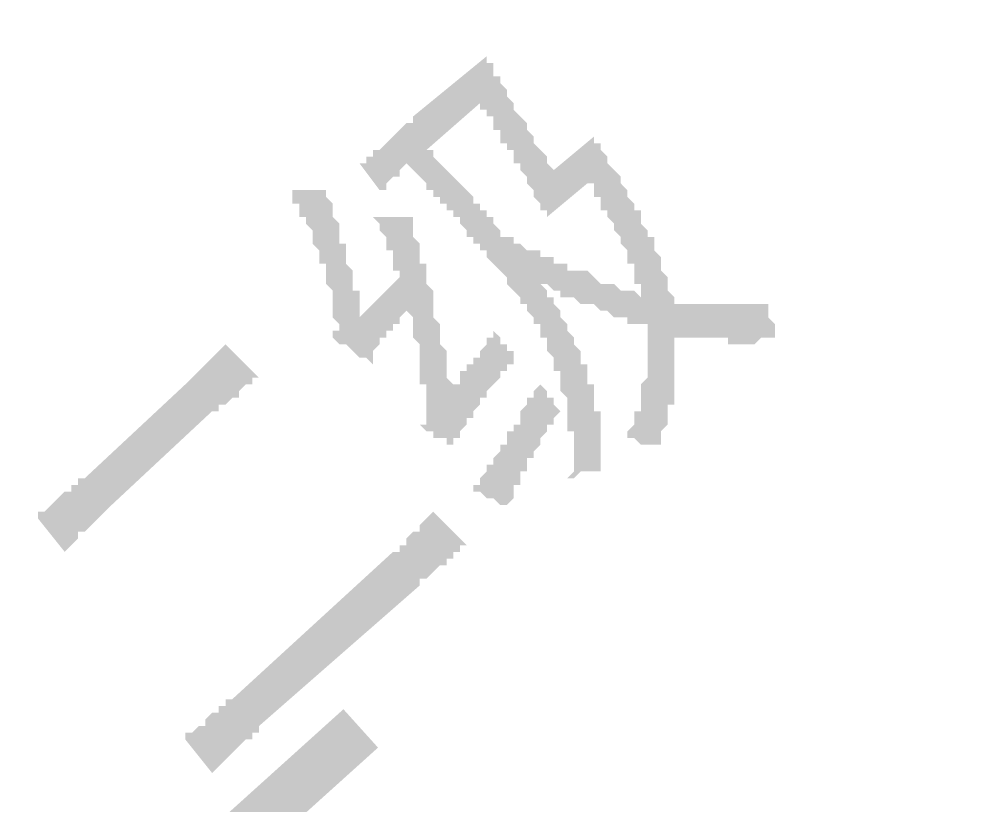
# Model space of a CAD drawing. Header units: millimetres. Extents: x 827 to 546581, y 88 to 2717140.
# Drawn here: x 545073.09 to 545079.2, y 2716789.66 to 2716794.62 of the extents above; entities that cross this region are included whole.
import ezdxf

# ---------------------------------------------------------------- set-up
doc = ezdxf.new("R2010")
doc.units = ezdxf.units.MM
doc.header["$MEASUREMENT"] = 0
doc.header["$PDMODE"] = 35
doc.header["$PDSIZE"] = 0.4
doc.layers.get('0').update_dxf_attribs({"linetype": 'CONTINUOUS'})
doc.layers.get('Defpoints').update_dxf_attribs({"linetype": 'CONTINUOUS'})
for name, color, linetype in [('A-Anno-Dims', 3, 'CONTINUOUS'), ('PDF_PUB_TEXT', 7, 'CONTINUOUS'), ('绿化', 74, 'CONTINUOUS')]:
    doc.layers.add(name, color=color, linetype=linetype)
doc.styles.add('-宋体_T3_T3', font='', dxfattribs={"width": 0.8})
doc.styles.get('-宋体_T3_T3').set_extended_font_data('SimSun')
doc.dimstyles.new('_TCH_ARCH&&1', dxfattribs={"dimtxt": 3.037975, "dimasz": 1, "dimexe": 2.5, "dimexo": 3, "dimgap": 1, "dimtad": 1, "dimzin": 0, "dimdsep": 46, "dimtxsty": '-宋体_T3_T3', "dimblk": 'ARCHTICK', "dimcen": 0.09, "dimclrt": 7, "dimazin": 2, "dimtfac": 1, "dimtix": 1, "dimtmove": 2, "dimatfit": 3, "dimfxl": 1, "dimtolj": 1, "dimtzin": 0, "dimarcsym": 0})

# ---------------------------------------------------------------- blocks, each defined once
blk = doc.blocks.new('_ArchTick')
at = {"color": 0, "linetype": 'ByBlock', "const_width": 0.15}
blk.add_lwpolyline([(-0.5, -0.5), (0.5, 0.5)], dxfattribs=at)
blk = doc.blocks.new('*D367')
at = {"layer": 'A-Anno-Dims', "color": 0, "linetype": 'Continuous', "lineweight": -2, "transparency": 16777216}
for p, q in [((545167.2666, 2716843.2686), (545158.5945, 2716852.8891)), ((545054.4979, 2716755.6887), (545160.2684, 2716851.0321)), ((545061.4961, 2716747.9252), (545052.824, 2716757.5456))]:
    blk.add_line(p, q, dxfattribs=at)
at = {"layer": 'Defpoints', "color": 0, "linetype": 'Continuous', "transparency": 16777216}
for p in [(545160.2684, 2716851.0321), (545169.2752, 2716841.0403), (545063.5047, 2716745.6969)]:
    blk.add_point(p, dxfattribs=at)
at = {"layer": 'A-Anno-Dims', "color": 0, "linetype": 'Continuous', "lineweight": -2, "transparency": 16777216}
for p, rotation in [((545160.2684, 2716851.0321), 42.0320789545176), ((545054.4979, 2716755.6887), 222.0320789545176)]:
    blk.add_blockref('_ArchTick', p, dxfattribs=dict(at, rotation=rotation))
at = {"layer": 'A-Anno-Dims', "color": 7, "linetype": 'Continuous', "transparency": 16777216, "insert": (545105.7762, 2716805.1431), "char_height": 3.03797, "attachment_point": 5, "rotation": 42.03208, "style": '-宋体_T3_T3'}
blk.add_mtext('\\A1;142.40', dxfattribs=at)
blk = doc.blocks.new('*D371')
at = {"layer": 'A-Anno-Dims', "color": 0, "linetype": 'Continuous', "lineweight": -2, "transparency": 16777216}
for p, q in [((545239.6939, 2716908.5559), (545225.6654, 2716924.1185)), ((544921.1346, 2716646.2431), (545227.3393, 2716922.2616)), ((544933.4891, 2716632.5374), (544919.4607, 2716648.1))]:
    blk.add_line(p, q, dxfattribs=at)
at = {"layer": 'Defpoints', "color": 0, "linetype": 'Continuous', "transparency": 16777216}
for p in [(545227.3393, 2716922.2616), (545241.7025, 2716906.3276), (544935.4978, 2716630.3091)]:
    blk.add_point(p, dxfattribs=at)
at = {"layer": 'A-Anno-Dims', "color": 0, "linetype": 'Continuous', "lineweight": -2, "transparency": 16777216}
for p, rotation in [((545227.3393, 2716922.2616), 42.03207895449024), ((544921.1346, 2716646.2431), 222.0320789544903)]:
    blk.add_blockref('_ArchTick', p, dxfattribs=dict(at, rotation=rotation))
at = {"layer": 'A-Anno-Dims', "color": 7, "linetype": 'Continuous', "transparency": 16777216, "insert": (545072.63, 2716786.035), "char_height": 3.03797, "attachment_point": 5, "rotation": 42.03208, "style": '-宋体_T3_T3'}
blk.add_mtext('\\A1;412.25', dxfattribs=at)

msp = doc.modelspace()

# ---------------------------------------------------------------- hatches: boundary and pattern name
at = {"linetype": 'Continuous'}
h = msp.add_hatch(dxfattribs=at)
h.set_pattern_fill('ANSI31', color=252, scale=2, angle=50, style=0)
h.set_pattern_definition([(95, (0, 0), (-3.1629181664, -0.2767194832), [])])
edge = h.paths.add_edge_path()
edge.add_arc((545178.3541, 2716562.7003), 8.9962, 42.37443, 75.24003)
edge.add_line((545180.6461, 2716571.3996), (545252.4973, 2716636.5568))
edge.add_line((545252.4973, 2716636.5568), (545073.7779, 2716474.5465))
edge.add_line((545073.7779, 2716474.5465), (545084.5749, 2716462.3289))
edge.add_line((545084.5749, 2716462.3289), (545091.0904, 2716455.4576))
edge.add_line((545091.0904, 2716455.4576), (545200.7699, 2716553.5441))
edge.add_line((545200.7699, 2716553.5441), (545198.5652, 2716555.6765))
edge.add_line((545198.5652, 2716555.6765), (545185.0001, 2716568.7635))
edge = h.paths.add_edge_path()
edge.add_line((545313.878, 2716819.145), (545306.4131, 2716812.416))
edge.add_line((545306.4131, 2716812.416), (545306.7197, 2716811.9986))
edge.add_arc((545340.5652, 2716836.868), 42, 216.30806, 223.22335)
edge.add_line((545309.9603, 2716808.1045), (545366.1463, 2716748.3213))
edge.add_line((545366.1463, 2716748.3213), (545358.755, 2716740.5942))
edge.add_line((545358.755, 2716740.5942), (545197.8618, 2716587.0342))
edge.add_arc((545206.4329, 2716589.3244), 8.8717, 194.95945, 222.80283)
edge.add_line((545199.9237, 2716583.2962), (545215.9443, 2716567.8014))
edge.add_line((545215.9443, 2716567.8014), (545376.0819, 2716720.455))
edge.add_arc((545360.9021, 2716736.379), 22, 313.62938, 403.22335)
edge.add_line((545376.9333, 2716751.4456), (545317.2471, 2716814.953))
edge.add_arc((545340.5652, 2716836.868), 32, 216.30806, 223.22335, ccw=False)
edge.add_line((545314.7782, 2716817.9199), (545313.878, 2716819.145))
edge = h.paths.add_edge_path()
edge.add_line((545303.7996, 2716831.6068), (545304.354, 2716832.1066))
edge.add_line((545304.354, 2716832.1066), (545291.7626, 2716849.2426))
edge.add_arc((545282.0925, 2716842.1371), 12, 36.30806, 43.22335)
edge.add_line((545290.8367, 2716850.3552), (545278.6514, 2716863.3206))
edge.add_arc((545003.5986, 2716604.8179), 377.4622, 43.223351, 43.538303)
edge.add_arc((545291.7246, 2716878.6055), 20, 187.04944, 223.5383, ccw=False)
edge.add_line((545271.8758, 2716876.151), (545267.7928, 2716892.2886))
edge.add_line((545267.7928, 2716892.2886), (545261.2274, 2716898.2257))
edge.add_arc((545003.5986, 2716604.8179), 390.4622, 48.715025, 55.359742)
edge.add_line((545225.5459, 2716926.0656), (545219.121, 2716930.0533))
edge.add_line((545219.121, 2716930.0533), (545216.2643, 2716931.6899))
edge.add_line((545216.2643, 2716931.6899), (545213.5071, 2716933.8064))
edge.add_line((545213.5071, 2716933.8064), (545211.4497, 2716935.3609))
edge.add_arc((545003.5986, 2716604.8179), 390.4622, 57.837629, 61.120027)
edge.add_line((545192.1827, 2716946.7196), (545182.3092, 2716950.352))
edge.add_line((545182.3092, 2716950.352), (545165.2811, 2716959.467))
edge.add_line((545165.2811, 2716959.467), (545164.2972, 2716960.0249))
edge.add_line((545164.2972, 2716960.0249), (545155.514, 2716953.6299))
edge.add_arc((545003.5964, 2716604.816), 380.4604, 47.492182, 66.465613, ccw=False)
edge.add_line((545260.67, 2716885.2858), (545261.9514, 2716874.9237))
edge.add_arc((545291.7246, 2716878.6054), 30, 187.04944, 223.5383)
edge.add_arc((545003.5987, 2716604.8178), 367.4622, 43.223351, 43.538303, ccw=False)
edge.add_line((545271.3645, 2716856.4722), (545283.5499, 2716843.5067))
edge.add_arc((545282.0925, 2716842.137), 2, 36.30806, 43.22335, ccw=False)
edge.add_line((545283.7042, 2716843.3213), (545294.5334, 2716828.5834))
edge.add_arc((545295.765, 2716840.5201), 12, 264.10899, 312.03208)
at = {"layer": 'PDF_PUB_TEXT', "transparency": 33554559}
h = msp.add_hatch(color=256, dxfattribs=at)
h.paths.add_polyline_path([(545076.048, 2716794.3882), (545076.048, 2716794.3882), (545076.048, 2716794.3459), (545076.0903, 2716794.3459), (545076.0903, 2716794.3036), (545076.0903, 2716794.2612), (545076.1327, 2716794.2612), (545076.1327, 2716794.2189), (545076.1327, 2716794.2189), (545076.175, 2716794.1766), (545076.175, 2716794.1342), (545076.175, 2716794.1342), (545076.2174, 2716794.0919), (545076.2174, 2716794.0919), (545076.2174, 2716794.0496), (545076.2597, 2716794.0072), (545076.2597, 2716794.0072), (545076.302, 2716793.9649), (545076.302, 2716793.9649), (545076.302, 2716793.9226), (545076.3444, 2716793.8802), (545076.3444, 2716793.8802), (545076.3444, 2716793.8379), (545076.3867, 2716793.7955), (545076.3867, 2716793.7955), (545076.429, 2716793.7532), (545076.429, 2716793.7109), (545076.429, 2716793.7109), (545076.4714, 2716793.6685), (545076.4714, 2716793.6685), (545076.7254, 2716793.8802), (545076.7254, 2716793.8379), (545076.7677, 2716793.8379), (545076.7677, 2716793.7955), (545076.7677, 2716793.7955), (545076.81, 2716793.7532), (545076.81, 2716793.7109), (545076.81, 2716793.7109), (545076.8524, 2716793.6685), (545076.8524, 2716793.6685), (545076.8947, 2716793.6262), (545076.8947, 2716793.5839), (545076.8947, 2716793.5839), (545076.937, 2716793.5415), (545076.937, 2716793.4992), (545076.937, 2716793.4992), (545076.9794, 2716793.4569), (545076.9794, 2716793.4569), (545076.9794, 2716793.4145), (545077.0217, 2716793.4145), (545077.0217, 2716793.3722), (545077.0217, 2716793.3722), (545077.0217, 2716793.3299), (545077.064, 2716793.2875), (545077.064, 2716793.2875), (545077.064, 2716793.2452), (545077.1064, 2716793.2452), (545077.1064, 2716793.2029), (545077.1064, 2716793.1605), (545077.1064, 2716793.1605), (545077.1487, 2716793.1182), (545077.1487, 2716793.0759), (545077.1487, 2716793.0759), (545077.1487, 2716793.0335), (545077.1911, 2716792.9912), (545077.1911, 2716792.9912), (545077.1911, 2716792.9489), (545077.1911, 2716792.9065), (545077.1911, 2716792.9065), (545077.2334, 2716792.8642), (545077.2334, 2716792.8218), (545077.2334, 2716792.8218), (545077.2334, 2716792.8218), (545077.2757, 2716792.8218), (545077.3181, 2716792.8218), (545077.3181, 2716792.8218), (545077.3604, 2716792.8218), (545077.4027, 2716792.8218), (545077.4027, 2716792.8218), (545077.4451, 2716792.8218), (545077.4874, 2716792.8218), (545077.4874, 2716792.8218), (545077.5297, 2716792.8218), (545077.5297, 2716792.8218), (545077.5721, 2716792.8218), (545077.5721, 2716792.8218), (545077.6144, 2716792.8218), (545077.6144, 2716792.8218), (545077.6567, 2716792.8218), (545077.6991, 2716792.8218), (545077.6991, 2716792.8218), (545077.7414, 2716792.8218), (545077.7414, 2716792.8218), (545077.7837, 2716792.8218), (545077.8261, 2716792.8218), (545077.8261, 2716792.8642), (545077.8261, 2716792.8642), (545077.8261, 2716792.8218), (545077.8261, 2716792.7795), (545077.8261, 2716792.7372), (545077.8261, 2716792.7372), (545077.8684, 2716792.6948), (545077.8684, 2716792.6525), (545077.8684, 2716792.6525), (545077.8684, 2716792.6102), (545077.8684, 2716792.6102), (545077.8684, 2716792.6102), (545077.8684, 2716792.6102), (545077.8261, 2716792.6102), (545077.8261, 2716792.6102), (545077.7837, 2716792.6102), (545077.7414, 2716792.5678), (545077.7414, 2716792.5678), (545077.6991, 2716792.5678), (545077.6991, 2716792.5678), (545077.6567, 2716792.5678), (545077.6144, 2716792.5678), (545077.6144, 2716792.5678), (545077.5721, 2716792.5678), (545077.5721, 2716792.6102), (545077.5297, 2716792.6102), (545077.4874, 2716792.6102), (545077.4874, 2716792.6102), (545077.4451, 2716792.6102), (545077.4027, 2716792.6102), (545077.4027, 2716792.6102), (545077.3604, 2716792.6102), (545077.3181, 2716792.6102), (545077.3181, 2716792.6102), (545077.2757, 2716792.6102), (545077.2334, 2716792.6102), (545077.2334, 2716792.6102), (545077.2334, 2716792.6102), (545077.2334, 2716792.5678), (545077.2334, 2716792.5678), (545077.2334, 2716792.5255), (545077.2334, 2716792.5255), (545077.2334, 2716792.4832), (545077.2334, 2716792.4408), (545077.2334, 2716792.4408), (545077.2334, 2716792.3985), (545077.2334, 2716792.3562), (545077.2334, 2716792.3562), (545077.2334, 2716792.3138), (545077.2334, 2716792.3138), (545077.2334, 2716792.2715), (545077.2334, 2716792.2715), (545077.2334, 2716792.2292), (545077.2334, 2716792.1868), (545077.1911, 2716792.1868), (545077.1911, 2716792.1445), (545077.1911, 2716792.1445), (545077.1911, 2716792.1022), (545077.1911, 2716792.1022), (545077.1911, 2716792.0598), (545077.1487, 2716792.0175), (545077.1487, 2716792.0175), (545077.1487, 2716791.9752), (545077.1487, 2716791.9328), (545077.1487, 2716791.9328), (545077.1064, 2716791.9328), (545077.064, 2716791.9328), (545077.064, 2716791.9328), (545077.0217, 2716791.9328), (545077.0217, 2716791.9328), (545076.9794, 2716791.9752), (545076.937, 2716791.9752), (545076.937, 2716791.9752), (545076.937, 2716791.9752), (545076.937, 2716792.0175), (545076.937, 2716792.0175), (545076.9794, 2716792.0598), (545076.9794, 2716792.0598), (545076.9794, 2716792.1022), (545076.9794, 2716792.1445), (545077.0217, 2716792.1445), (545077.0217, 2716792.1868), (545077.0217, 2716792.1868), (545077.0217, 2716792.2292), (545077.0217, 2716792.2292), (545077.0217, 2716792.2715), (545077.0217, 2716792.3138), (545077.0217, 2716792.3138), (545077.0217, 2716792.3138), (545077.064, 2716792.3562), (545077.064, 2716792.3985), (545077.064, 2716792.3985), (545077.064, 2716792.4408), (545077.064, 2716792.4832), (545077.064, 2716792.4832), (545077.064, 2716792.5255), (545077.064, 2716792.5678), (545077.064, 2716792.5678), (545077.064, 2716792.6102), (545077.064, 2716792.6102), (545077.064, 2716792.6525), (545077.064, 2716792.6948), (545077.064, 2716792.6948), (545077.0217, 2716792.6948), (545077.0217, 2716792.6948), (545077.0217, 2716792.6948), (545076.9794, 2716792.6948), (545076.9794, 2716792.6948), (545076.937, 2716792.6948), (545076.937, 2716792.7372), (545076.8947, 2716792.7372), (545076.8947, 2716792.7372), (545076.8524, 2716792.7372), (545076.8524, 2716792.7372), (545076.81, 2716792.7795), (545076.7677, 2716792.7795), (545076.7677, 2716792.7795), (545076.7254, 2716792.8218), (545076.683, 2716792.8218), (545076.683, 2716792.8218), (545076.6407, 2716792.8218), (545076.5984, 2716792.8642), (545076.556, 2716792.8642), (545076.5137, 2716792.8642), (545076.5137, 2716792.9065), (545076.4714, 2716792.9065), (545076.429, 2716792.9489), (545076.3867, 2716792.9489), (545076.429, 2716792.9065), (545076.429, 2716792.9065), (545076.429, 2716792.8642), (545076.4714, 2716792.8642), (545076.4714, 2716792.8218), (545076.4714, 2716792.8218), (545076.5137, 2716792.7795), (545076.5137, 2716792.7372), (545076.5137, 2716792.7372), (545076.556, 2716792.6948), (545076.556, 2716792.6948), (545076.556, 2716792.6525), (545076.5984, 2716792.6102), (545076.5984, 2716792.6102), (545076.5984, 2716792.5678), (545076.6407, 2716792.5255), (545076.6407, 2716792.5255), (545076.6407, 2716792.4832), (545076.6407, 2716792.4408), (545076.6407, 2716792.4408), (545076.683, 2716792.4408), (545076.683, 2716792.3985), (545076.683, 2716792.3985), (545076.683, 2716792.3562), (545076.683, 2716792.3138), (545076.7254, 2716792.3138), (545076.7254, 2716792.2715), (545076.7254, 2716792.2715), (545076.7254, 2716792.2292), (545076.7254, 2716792.1868), (545076.7254, 2716792.1868), (545076.7254, 2716792.1445), (545076.7677, 2716792.1445), (545076.7677, 2716792.1022), (545076.7677, 2716792.0598), (545076.7677, 2716792.0598), (545076.7677, 2716792.0175), (545076.7677, 2716791.9752), (545076.7677, 2716791.9328), (545076.7677, 2716791.9328), (545076.7677, 2716791.8905), (545076.7677, 2716791.8481), (545076.7677, 2716791.8481), (545076.7677, 2716791.8058), (545076.7677, 2716791.7635), (545076.7677, 2716791.7635), (545076.7677, 2716791.7635), (545076.7254, 2716791.7635), (545076.7254, 2716791.7635), (545076.683, 2716791.7635), (545076.6407, 2716791.7635), (545076.6407, 2716791.7635), (545076.5984, 2716791.7211), (545076.556, 2716791.7211), (545076.5984, 2716791.7635), (545076.5984, 2716791.8058), (545076.5984, 2716791.8058), (545076.5984, 2716791.8481), (545076.5984, 2716791.8905), (545076.5984, 2716791.8905), (545076.5984, 2716791.9328), (545076.5984, 2716791.9328), (545076.5984, 2716791.9752), (545076.5984, 2716792.0175), (545076.556, 2716792.0175), (545076.556, 2716792.0598), (545076.556, 2716792.1022), (545076.556, 2716792.1022), (545076.556, 2716792.1445), (545076.556, 2716792.1868), (545076.556, 2716792.1868), (545076.556, 2716792.2292), (545076.556, 2716792.2292), (545076.5137, 2716792.2715), (545076.5137, 2716792.3138), (545076.5137, 2716792.3138), (545076.5137, 2716792.3562), (545076.5137, 2716792.3985), (545076.4714, 2716792.3985), (545076.4714, 2716792.4408), (545076.4714, 2716792.4408), (545076.4714, 2716792.4832), (545076.429, 2716792.5255), (545076.429, 2716792.5255), (545076.429, 2716792.5678), (545076.429, 2716792.6102), (545076.3867, 2716792.6102), (545076.3867, 2716792.6525), (545076.3867, 2716792.6948), (545076.3444, 2716792.6948), (545076.3444, 2716792.7372), (545076.3444, 2716792.7372), (545076.3444, 2716792.7372), (545076.302, 2716792.7795), (545076.302, 2716792.8218), (545076.2597, 2716792.8218), (545076.2597, 2716792.8642), (545076.2597, 2716792.8642), (545076.2174, 2716792.9065), (545076.2174, 2716792.9065), (545076.175, 2716792.9489), (545076.175, 2716792.9912), (545076.175, 2716792.9912), (545076.1327, 2716793.0335), (545076.1327, 2716793.0335), (545076.0903, 2716793.0759), (545076.0903, 2716793.0759), (545076.048, 2716793.1182), (545076.048, 2716793.1605), (545076.0057, 2716793.1605), (545076.0057, 2716793.2029), (545076.0057, 2716793.2029), (545075.9633, 2716793.2029), (545075.9633, 2716793.2452), (545075.921, 2716793.2452), (545075.921, 2716793.2875), (545075.921, 2716793.2875), (545075.8787, 2716793.3299), (545075.8787, 2716793.3722), (545075.8363, 2716793.3722), (545075.8363, 2716793.4145), (545075.794, 2716793.4145), (545075.794, 2716793.4569), (545075.7517, 2716793.4569), (545075.7517, 2716793.4992), (545075.7093, 2716793.4992), (545075.7093, 2716793.5415), (545075.667, 2716793.5415), (545075.667, 2716793.5839), (545075.6247, 2716793.6262), (545075.6247, 2716793.6262), (545075.5823, 2716793.6685), (545075.5823, 2716793.6685), (545075.54, 2716793.7109), (545075.54, 2716793.7109), (545075.54, 2716793.7109), (545075.4977, 2716793.6685), (545075.4977, 2716793.6685), (545075.4977, 2716793.6262), (545075.4553, 2716793.6262), (545075.4553, 2716793.6262), (545075.413, 2716793.5839), (545075.413, 2716793.5839), (545075.413, 2716793.5415), (545075.3707, 2716793.5415), (545075.3707, 2716793.5415), (545075.2437, 2716793.7109), (545075.2437, 2716793.7109), (545075.2437, 2716793.7109), (545075.286, 2716793.7109), (545075.286, 2716793.7532), (545075.3283, 2716793.7532), (545075.3283, 2716793.7532), (545075.3283, 2716793.7955), (545075.3707, 2716793.7955), (545075.3707, 2716793.7955), (545075.413, 2716793.8379), (545075.413, 2716793.8379), (545075.4553, 2716793.8802), (545075.4553, 2716793.8802), (545075.4553, 2716793.8802), (545075.4977, 2716793.9226), (545075.4977, 2716793.9226), (545075.54, 2716793.9649), (545075.5823, 2716793.9649), (545075.5823, 2716794.0072)], flags=0)
h.paths.add_polyline_path([(545075.032, 2716793.5415), (545075.032, 2716793.5415), (545075.032, 2716793.4992), (545075.032, 2716793.4992), (545075.0743, 2716793.4569), (545075.0743, 2716793.4569), (545075.0743, 2716793.4145), (545075.0743, 2716793.3722), (545075.0743, 2716793.3722), (545075.1166, 2716793.3299), (545075.1166, 2716793.2875), (545075.1166, 2716793.2452), (545075.1166, 2716793.2452), (545075.1166, 2716793.2029), (545075.159, 2716793.2029), (545075.159, 2716793.1605), (545075.159, 2716793.1605), (545075.159, 2716793.1182), (545075.159, 2716793.0759), (545075.159, 2716793.0759), (545075.2013, 2716793.0335), (545075.2013, 2716792.9912), (545075.2013, 2716792.9912), (545075.2013, 2716792.9489), (545075.2013, 2716792.9065), (545075.2437, 2716792.9065), (545075.2437, 2716792.8642), (545075.2437, 2716792.8218), (545075.2437, 2716792.8218), (545075.2437, 2716792.7795), (545075.2437, 2716792.7372), (545075.2437, 2716792.7372), (545075.4977, 2716792.9912), (545075.4977, 2716793.0335), (545075.4553, 2716793.0335), (545075.4553, 2716793.0759), (545075.4553, 2716793.0759), (545075.4553, 2716793.1182), (545075.4553, 2716793.1605), (545075.413, 2716793.1605), (545075.413, 2716793.2029), (545075.413, 2716793.2452), (545075.413, 2716793.2452), (545075.3707, 2716793.2875), (545075.3707, 2716793.3299), (545075.3707, 2716793.3299), (545075.3283, 2716793.3722), (545075.3283, 2716793.3722), (545075.3707, 2716793.3722), (545075.3707, 2716793.3722), (545075.413, 2716793.3722), (545075.413, 2716793.3722), (545075.4553, 2716793.3722), (545075.4977, 2716793.3722), (545075.4977, 2716793.3722), (545075.54, 2716793.3722), (545075.54, 2716793.3722), (545075.5823, 2716793.3722), (545075.5823, 2716793.3299), (545075.5823, 2716793.3299), (545075.5823, 2716793.2875), (545075.5823, 2716793.2875), (545075.5823, 2716793.2452), (545075.6247, 2716793.2029), (545075.6247, 2716793.2029), (545075.6247, 2716793.1605), (545075.6247, 2716793.1182), (545075.6247, 2716793.0759), (545075.667, 2716793.0759), (545075.667, 2716793.0335), (545075.667, 2716793.0335), (545075.667, 2716792.9912), (545075.667, 2716792.9912), (545075.667, 2716792.9489), (545075.667, 2716792.9489), (545075.7093, 2716792.9065), (545075.7093, 2716792.9065), (545075.7093, 2716792.8642), (545075.7093, 2716792.8642), (545075.7093, 2716792.8218), (545075.7093, 2716792.7795), (545075.7093, 2716792.7795), (545075.7093, 2716792.7372), (545075.7517, 2716792.6948), (545075.7517, 2716792.6948), (545075.7517, 2716792.6525), (545075.7517, 2716792.6102), (545075.7517, 2716792.6102), (545075.7517, 2716792.5678), (545075.794, 2716792.5255), (545075.794, 2716792.5255), (545075.794, 2716792.4832), (545075.794, 2716792.4408), (545075.794, 2716792.3985), (545075.794, 2716792.3562), (545075.8363, 2716792.3138), (545075.8363, 2716792.3138), (545075.8363, 2716792.2715), (545075.8363, 2716792.3138), (545075.8787, 2716792.3138), (545075.8787, 2716792.3562), (545075.8787, 2716792.3985), (545075.921, 2716792.3985), (545075.921, 2716792.4408), (545075.9633, 2716792.4408), (545075.9633, 2716792.4408), (545075.9633, 2716792.4832), (545076.0057, 2716792.4832), (545076.0057, 2716792.5255), (545076.0057, 2716792.5255), (545076.048, 2716792.5678), (545076.048, 2716792.5678), (545076.048, 2716792.6102), (545076.0903, 2716792.6102), (545076.0903, 2716792.6102), (545076.0903, 2716792.6525), (545076.0903, 2716792.6525), (545076.1327, 2716792.6102), (545076.1327, 2716792.5678), (545076.175, 2716792.5678), (545076.175, 2716792.5255), (545076.2174, 2716792.5255), (545076.2174, 2716792.4832), (545076.2174, 2716792.4832), (545076.2174, 2716792.4832), (545076.2174, 2716792.4408), (545076.2174, 2716792.4408), (545076.175, 2716792.4408), (545076.175, 2716792.3985), (545076.175, 2716792.3985), (545076.1327, 2716792.3985), (545076.1327, 2716792.3562), (545076.1327, 2716792.3562), (545076.0903, 2716792.3138), (545076.0903, 2716792.3138), (545076.048, 2716792.2715), (545076.048, 2716792.2292), (545076.048, 2716792.2292), (545076.0057, 2716792.2292), (545076.0057, 2716792.1868), (545076.0057, 2716792.1868), (545075.9633, 2716792.1445), (545075.9633, 2716792.1445), (545075.9633, 2716792.1022), (545075.921, 2716792.1022), (545075.921, 2716792.0598), (545075.921, 2716792.0598), (545075.8787, 2716792.0175), (545075.8787, 2716792.0175), (545075.8787, 2716791.9752), (545075.8363, 2716791.9752), (545075.8363, 2716791.9328), (545075.8363, 2716791.9328), (545075.794, 2716791.9328), (545075.794, 2716791.9752), (545075.7517, 2716791.9752), (545075.7093, 2716791.9752), (545075.7093, 2716792.0175), (545075.667, 2716792.0175), (545075.667, 2716792.0175), (545075.6247, 2716792.0598), (545075.6247, 2716792.0598), (545075.667, 2716792.0598), (545075.667, 2716792.1022), (545075.667, 2716792.1445), (545075.667, 2716792.1445), (545075.667, 2716792.1868), (545075.667, 2716792.1868), (545075.667, 2716792.2292), (545075.667, 2716792.2715), (545075.667, 2716792.3138), (545075.6247, 2716792.3138), (545075.6247, 2716792.3562), (545075.6247, 2716792.3562), (545075.6247, 2716792.3985), (545075.6247, 2716792.4408), (545075.6247, 2716792.4408), (545075.6247, 2716792.4832), (545075.6247, 2716792.4832), (545075.6247, 2716792.5255), (545075.6247, 2716792.5678), (545075.6247, 2716792.5678), (545075.5823, 2716792.6102), (545075.5823, 2716792.6525), (545075.5823, 2716792.6948), (545075.5823, 2716792.6948), (545075.5823, 2716792.7372), (545075.54, 2716792.7795), (545075.54, 2716792.7795), (545075.54, 2716792.7795), (545075.4977, 2716792.7372), (545075.4977, 2716792.7372), (545075.4977, 2716792.6948), (545075.4553, 2716792.6948), (545075.4553, 2716792.6948), (545075.4553, 2716792.6525), (545075.413, 2716792.6525), (545075.413, 2716792.6525), (545075.413, 2716792.6102), (545075.3707, 2716792.6102), (545075.3707, 2716792.5678), (545075.3707, 2716792.5678), (545075.3283, 2716792.5255), (545075.3283, 2716792.5255), (545075.3283, 2716792.4832), (545075.3283, 2716792.4832), (545075.3283, 2716792.4408), (545075.286, 2716792.4832), (545075.286, 2716792.4832), (545075.2437, 2716792.4832), (545075.2013, 2716792.5255), (545075.2013, 2716792.5255), (545075.159, 2716792.5678), (545075.159, 2716792.5678), (545075.1166, 2716792.5678), (545075.0743, 2716792.6102), (545075.0743, 2716792.6102), (545075.0743, 2716792.6525), (545075.1166, 2716792.6525), (545075.1166, 2716792.6948), (545075.1166, 2716792.6948), (545075.0743, 2716792.7372), (545075.0743, 2716792.7372), (545075.0743, 2716792.7795), (545075.0743, 2716792.8218), (545075.0743, 2716792.8218), (545075.0743, 2716792.8642), (545075.0743, 2716792.9065), (545075.0743, 2716792.9065), (545075.032, 2716792.9489), (545075.032, 2716792.9912), (545075.032, 2716793.0335), (545075.032, 2716793.0335), (545075.032, 2716793.0759), (545074.9896, 2716793.0759), (545074.9896, 2716793.1182), (545074.9896, 2716793.1605), (545074.9896, 2716793.1605), (545074.9473, 2716793.2029), (545074.9473, 2716793.2452), (545074.9473, 2716793.2452), (545074.9473, 2716793.2875), (545074.905, 2716793.3299), (545074.905, 2716793.3299), (545074.905, 2716793.3722), (545074.8626, 2716793.3722), (545074.8626, 2716793.4145), (545074.8626, 2716793.4569), (545074.8203, 2716793.4569), (545074.8203, 2716793.4992), (545074.8203, 2716793.4992), (545074.8203, 2716793.5415), (545074.8203, 2716793.5415), (545074.8626, 2716793.5415), (545074.8626, 2716793.5415), (545074.905, 2716793.5415), (545074.905, 2716793.5415), (545074.9473, 2716793.5415), (545074.9896, 2716793.5415), (545074.9896, 2716793.5415)], flags=0)
h.paths.add_polyline_path([(545076.048, 2716793.3722), (545076.0903, 2716793.3722), (545076.0903, 2716793.3299), (545076.0903, 2716793.3299), (545076.1327, 2716793.2875), (545076.1327, 2716793.2452), (545076.175, 2716793.2452), (545076.175, 2716793.2452), (545076.2174, 2716793.2452), (545076.2174, 2716793.2029), (545076.2597, 2716793.2029), (545076.2597, 2716793.2029), (545076.302, 2716793.1605), (545076.302, 2716793.1605), (545076.3444, 2716793.1605), (545076.3867, 2716793.1605), (545076.3867, 2716793.1182), (545076.429, 2716793.1182), (545076.4714, 2716793.1182), (545076.4714, 2716793.0759), (545076.5137, 2716793.0759), (545076.556, 2716793.0759), (545076.556, 2716793.0335), (545076.5984, 2716793.0335), (545076.6407, 2716793.0335), (545076.683, 2716793.0335), (545076.7254, 2716792.9912), (545076.7254, 2716792.9912), (545076.7677, 2716792.9489), (545076.81, 2716792.9489), (545076.8524, 2716792.9489), (545076.8524, 2716792.9489), (545076.8947, 2716792.9065), (545076.937, 2716792.9065), (545076.937, 2716792.9065), (545076.9794, 2716792.9065), (545076.9794, 2716792.9065), (545076.9794, 2716792.9065), (545077.0217, 2716792.8642), (545077.0217, 2716792.8642), (545077.0217, 2716792.9065), (545077.0217, 2716792.9489), (545076.9794, 2716792.9489), (545076.9794, 2716792.9912), (545076.9794, 2716792.9912), (545076.9794, 2716793.0335), (545076.9794, 2716793.0759), (545076.937, 2716793.0759), (545076.937, 2716793.1182), (545076.937, 2716793.1182), (545076.937, 2716793.1605), (545076.8947, 2716793.2029), (545076.8947, 2716793.2029), (545076.8947, 2716793.2452), (545076.8524, 2716793.2875), (545076.8524, 2716793.2875), (545076.8524, 2716793.3299), (545076.8524, 2716793.3299), (545076.81, 2716793.3722), (545076.81, 2716793.4145), (545076.7677, 2716793.4145), (545076.7677, 2716793.4569), (545076.7677, 2716793.4992), (545076.7254, 2716793.4992), (545076.7254, 2716793.5415), (545076.7254, 2716793.5839), (545076.683, 2716793.5839), (545076.683, 2716793.5839), (545076.429, 2716793.3722), (545076.429, 2716793.4145), (545076.3867, 2716793.4145), (545076.3867, 2716793.4569), (545076.3867, 2716793.4569), (545076.3444, 2716793.4992), (545076.3444, 2716793.5415), (545076.3444, 2716793.5415), (545076.302, 2716793.5839), (545076.302, 2716793.5839), (545076.302, 2716793.6262), (545076.2597, 2716793.6685), (545076.2597, 2716793.6685), (545076.2597, 2716793.7109), (545076.2174, 2716793.7109), (545076.2174, 2716793.7532), (545076.2174, 2716793.7955), (545076.175, 2716793.7955), (545076.175, 2716793.8379), (545076.1327, 2716793.8379), (545076.1327, 2716793.8802), (545076.1327, 2716793.9226), (545076.0903, 2716793.9226), (545076.0903, 2716793.9649), (545076.0903, 2716794.0072), (545076.048, 2716794.0072), (545076.048, 2716794.0496), (545076.0057, 2716794.0496), (545076.0057, 2716794.0919), (545076.0057, 2716794.0919), (545075.667, 2716793.7955), (545075.7093, 2716793.7955), (545075.7093, 2716793.7532), (545075.7093, 2716793.7532), (545075.7517, 2716793.7109), (545075.7517, 2716793.7109), (545075.794, 2716793.6685), (545075.794, 2716793.6685), (545075.8363, 2716793.6262), (545075.8363, 2716793.6262), (545075.8787, 2716793.5839), (545075.8787, 2716793.5839), (545075.921, 2716793.5415), (545075.921, 2716793.5415), (545075.9633, 2716793.4992), (545075.9633, 2716793.4569), (545076.0057, 2716793.4569), (545076.0057, 2716793.4145), (545076.048, 2716793.4145)], flags=0)
h.paths.add_polyline_path([(545076.3867, 2716792.3138), (545076.3867, 2716792.3138), (545076.429, 2716792.2715), (545076.429, 2716792.2292), (545076.4714, 2716792.2292), (545076.4714, 2716792.1868), (545076.4714, 2716792.1868), (545076.5137, 2716792.1445), (545076.5137, 2716792.1445), (545076.5137, 2716792.1445), (545076.4714, 2716792.1022), (545076.4714, 2716792.1022), (545076.4714, 2716792.0598), (545076.429, 2716792.0598), (545076.429, 2716792.0175), (545076.429, 2716792.0175), (545076.3867, 2716791.9752), (545076.3867, 2716791.9752), (545076.3867, 2716791.9328), (545076.3867, 2716791.9328), (545076.3444, 2716791.8905), (545076.3444, 2716791.8905), (545076.3444, 2716791.8481), (545076.3444, 2716791.8481), (545076.302, 2716791.8481), (545076.302, 2716791.8058), (545076.302, 2716791.8058), (545076.302, 2716791.7635), (545076.2597, 2716791.7635), (545076.2597, 2716791.7211), (545076.2597, 2716791.7211), (545076.2597, 2716791.6788), (545076.2174, 2716791.6788), (545076.2174, 2716791.6365), (545076.2174, 2716791.5941), (545076.2174, 2716791.5941), (545076.175, 2716791.5518), (545076.175, 2716791.5518), (545076.175, 2716791.5518), (545076.1327, 2716791.5518), (545076.1327, 2716791.5518), (545076.0903, 2716791.5941), (545076.0903, 2716791.5941), (545076.048, 2716791.5941), (545076.0057, 2716791.6365), (545076.0057, 2716791.6365), (545075.9633, 2716791.6365), (545075.9633, 2716791.6365), (545075.9633, 2716791.6788), (545075.9633, 2716791.6788), (545076.0057, 2716791.6788), (545076.0057, 2716791.7211), (545076.0057, 2716791.7211), (545076.048, 2716791.7635), (545076.048, 2716791.7635), (545076.048, 2716791.8058), (545076.0903, 2716791.8058), (545076.0903, 2716791.8481), (545076.0903, 2716791.8481), (545076.1327, 2716791.8905), (545076.1327, 2716791.8905), (545076.1327, 2716791.9328), (545076.1327, 2716791.9328), (545076.175, 2716791.9328), (545076.175, 2716791.9752), (545076.175, 2716791.9752), (545076.175, 2716792.0175), (545076.2174, 2716792.0175), (545076.2174, 2716792.0175), (545076.2174, 2716792.0598), (545076.2597, 2716792.0598), (545076.2597, 2716792.1022), (545076.2597, 2716792.1022), (545076.2597, 2716792.1445), (545076.302, 2716792.1868), (545076.302, 2716792.1868), (545076.302, 2716792.2292), (545076.3444, 2716792.2292), (545076.3444, 2716792.2715), (545076.3867, 2716792.3138)], flags=0)
h = msp.add_hatch(color=256, dxfattribs=at)
h.paths.add_polyline_path([(545075.4553, 2716791.2555), (545075.4977, 2716791.2555), (545075.4977, 2716791.2978), (545075.54, 2716791.2978), (545075.54, 2716791.3401), (545075.54, 2716791.3401), (545075.5823, 2716791.3825), (545075.5823, 2716791.3825), (545075.6247, 2716791.3825), (545075.6247, 2716791.4248), (545075.6247, 2716791.4248), (545075.667, 2716791.4671), (545075.667, 2716791.4671), (545075.667, 2716791.4671), (545075.7093, 2716791.5095), (545075.7093, 2716791.5095), (545075.7093, 2716791.5095), (545075.921, 2716791.2978), (545075.8787, 2716791.2978), (545075.8787, 2716791.2555), (545075.8787, 2716791.2555), (545075.8363, 2716791.2555), (545075.8363, 2716791.2131), (545075.794, 2716791.2131), (545075.794, 2716791.2131), (545075.794, 2716791.1708), (545075.7517, 2716791.1708), (545075.7517, 2716791.1708), (545075.7093, 2716791.1285), (545075.7093, 2716791.1285), (545075.667, 2716791.0861), (545075.667, 2716791.0861), (545075.6247, 2716791.0861), (545075.6247, 2716791.0438), (545074.6086, 2716790.1548), (545074.6086, 2716790.1124), (545074.5663, 2716790.1124), (545074.5663, 2716790.0701), (545074.524, 2716790.0701), (545074.524, 2716790.0701), (545074.4816, 2716790.0278), (545074.4816, 2716790.0278), (545074.4393, 2716789.9854), (545074.4393, 2716789.9854), (545074.4393, 2716789.9854), (545074.397, 2716789.9431), (545074.397, 2716789.9431), (545074.3546, 2716789.9007), (545074.3546, 2716789.9007), (545074.3546, 2716789.9007), (545074.3123, 2716789.8584), (545074.3123, 2716789.8584), (545074.1429, 2716790.0701), (545074.1429, 2716790.0701), (545074.1429, 2716790.1124), (545074.1853, 2716790.1124), (545074.1853, 2716790.1124), (545074.2276, 2716790.1548), (545074.2276, 2716790.1548), (545074.27, 2716790.1548), (545074.27, 2716790.1971), (545074.27, 2716790.1971), (545074.3123, 2716790.2394), (545074.3123, 2716790.2394), (545074.3546, 2716790.2394), (545074.3546, 2716790.2818), (545074.397, 2716790.2818), (545074.397, 2716790.3241), (545074.4393, 2716790.3241), (545074.4393, 2716790.3241)], flags=0)
h.paths.add_polyline_path([(545074.1429, 2716792.3138), (545074.1429, 2716792.3138), (545074.1853, 2716792.3562), (545074.1853, 2716792.3562), (545074.2276, 2716792.3985), (545074.2276, 2716792.3985), (545074.27, 2716792.4408), (545074.27, 2716792.4408), (545074.27, 2716792.4408), (545074.3123, 2716792.4832), (545074.3123, 2716792.4832), (545074.3546, 2716792.5255), (545074.3546, 2716792.5255), (545074.3546, 2716792.5255), (545074.397, 2716792.5678), (545074.397, 2716792.5678), (545074.397, 2716792.5678), (545074.6086, 2716792.3562), (545074.6086, 2716792.3562), (545074.5663, 2716792.3562), (545074.5663, 2716792.3138), (545074.524, 2716792.3138), (545074.524, 2716792.3138), (545074.4816, 2716792.2715), (545074.4816, 2716792.2715), (545074.4816, 2716792.2292), (545074.4393, 2716792.2292), (545074.4393, 2716792.2292), (545074.397, 2716792.1868), (545074.397, 2716792.1868), (545074.3546, 2716792.1868), (545074.3546, 2716792.1445), (545074.3123, 2716792.1445), (545074.3123, 2716792.1445), (545073.6773, 2716791.5518), (545073.6349, 2716791.5095), (545073.6349, 2716791.5095), (545073.5926, 2716791.4671), (545073.5926, 2716791.4671), (545073.5926, 2716791.4671), (545073.5503, 2716791.4248), (545073.5503, 2716791.4248), (545073.5079, 2716791.3825), (545073.5079, 2716791.3825), (545073.4656, 2716791.3825), (545073.4656, 2716791.3401), (545073.4656, 2716791.3401), (545073.4233, 2716791.2978), (545073.4233, 2716791.2978), (545073.4233, 2716791.2978), (545073.3809, 2716791.2555), (545073.3809, 2716791.2555), (545073.2116, 2716791.4671), (545073.2116, 2716791.5095), (545073.2116, 2716791.5095), (545073.2539, 2716791.5095), (545073.2539, 2716791.5095), (545073.2963, 2716791.5518), (545073.2963, 2716791.5518), (545073.3386, 2716791.5941), (545073.3386, 2716791.5941), (545073.3386, 2716791.5941), (545073.3809, 2716791.6365), (545073.3809, 2716791.6365), (545073.4233, 2716791.6365), (545073.4233, 2716791.6788), (545073.4656, 2716791.6788), (545073.4656, 2716791.7211), (545073.5079, 2716791.7211)], flags=0)
at = {"layer": '绿化'}
h = msp.add_hatch(dxfattribs=at)
h.set_pattern_fill('草坪或沼泽', color=256, scale=0.5, angle=60.08182, style=0)
h.set_pattern_definition([(102.1139, (544438.1562, 2716535.6974), (-2.375176, 1.5357534), [0.3, -0.06, 0.08, -0.06, 0.3, -1.2]), (102.1139, (544438.1185, 2716535.587), (-2.375176, 1.5357534), [0.2, -0.15, 0.3, -0.15, 0.2, -1]), (102.1139, (544437.1894, 2716536.1036), (-2.375176, 1.5357534), [0.25, -0.1, 0.25, -1.4]), (102.1139, (544437.0082, 2716535.042), (-2.375176, 1.5357534), [0.1, -0.2, 0.1, -1.6]), (192.1139, (544436.9662, 2716535.2375), (-1.5357534, -2.375176), [0.18, -1.82]), (192.1139, (544438.0136, 2716536.076), (-1.5357534, -2.375176), [0.2, -1.8]), (192.1139, (544437.1265, 2716536.397), (-1.5357534, -2.375176), [0.2, -1.8]), (147.1139, (544437.9786, 2716536.3344), (-1.9554647, -0.4197114), [0.2, -2.628427]), (237.1139, (544438.0877, 2716535.826), (0.4197114, -1.9554647), [0.2, -2.628427]), (165.54884, (544437.9814, 2716536.2736), (-1.95546475, -0.4197114), [0.2, -4.272136]), (178.07765, (544437.9926, 2716536.17372), (-1.95546475, -0.41971135), [0.2, -8.0462113]), (178.07765, (544437.1055, 2716536.4947), (-1.95546475, -0.41971135), [0.16, -8.0862113]), (178.07765, (544436.9578, 2716535.2766), (-1.95546475, -0.41971135), [0.14, -8.1062113]), (206.15014, (544438.03457, 2716535.9782), (-1.95546475, -0.41971135), [0.2, -8.0462113]), (206.15014, (544437.14745, 2716536.29916), (-1.95546475, -0.41971135), [0.16, -8.0862113]), (206.15014, (544436.9746, 2716535.1984), (-1.95546475, -0.41971135), [0.14, -8.1062113]), (218.67895, (544438.0653, 2716535.8825), (-1.9554647, -0.4197114), [0.2, -4.2721336])])
edge = h.paths.add_edge_path()
edge.add_arc((544991.2392, 2716645.2243), 18, 140.12901, 173.68632, ccw=False)
edge.add_line((544977.4243, 2716656.7634), (544978.2719, 2716664.4238))
edge.add_line((544978.2719, 2716664.4238), (545046.468, 2716719.8422))
edge.add_line((545046.468, 2716719.8422), (545036.8224, 2716733.1004))
edge.add_line((545036.8224, 2716733.1004), (544994.7552, 2716790.9229))
edge.add_line((544994.7552, 2716790.9229), (545006.5238, 2716841.4405))
edge.add_line((545006.5238, 2716841.4405), (545055.3274, 2716876.974))
edge.add_line((545055.3274, 2716876.974), (545071.7089, 2716888.9012))
edge.add_line((545071.7089, 2716888.9012), (545152.9029, 2716948.0179))
edge.add_line((545152.9029, 2716948.0179), (545158.6883, 2716952.2302))
edge.add_arc((545003.5964, 2716604.816), 380.4604, 65.943159, 66.465613)
edge.add_line((545155.514, 2716953.63), (545069.9431, 2716891.3264))
edge.add_line((545069.9431, 2716891.3264), (545003.8554, 2716843.2085))
edge.add_line((545003.8554, 2716843.2085), (544991.5221, 2716790.2674))
edge.add_line((544991.5221, 2716790.2674), (545034.3965, 2716731.3355))
edge.add_line((545034.3965, 2716731.3355), (545042.3691, 2716720.3769))
edge.add_line((545042.3691, 2716720.3769), (544975.4254, 2716665.9762))
edge.add_line((544975.4254, 2716665.9762), (544973.3483, 2716647.2038))
h = msp.add_hatch(dxfattribs=at)
h.set_pattern_fill('草坪或沼泽', color=256, scale=0.5, angle=60.08182, style=0)
h.set_pattern_definition([(102.1139, (544438.1562, 2716535.6974), (-2.375176, 1.5357534), [0.3, -0.06, 0.08, -0.06, 0.3, -1.2]), (102.1139, (544438.1185, 2716535.587), (-2.375176, 1.5357534), [0.2, -0.15, 0.3, -0.15, 0.2, -1]), (102.1139, (544437.1894, 2716536.1036), (-2.375176, 1.5357534), [0.25, -0.1, 0.25, -1.4]), (102.1139, (544437.0082, 2716535.042), (-2.375176, 1.5357534), [0.1, -0.2, 0.1, -1.6]), (192.1139, (544436.9662, 2716535.2375), (-1.5357534, -2.375176), [0.18, -1.82]), (192.1139, (544438.0136, 2716536.076), (-1.5357534, -2.375176), [0.2, -1.8]), (192.1139, (544437.1265, 2716536.397), (-1.5357534, -2.375176), [0.2, -1.8]), (147.1139, (544437.9786, 2716536.3344), (-1.9554647, -0.4197114), [0.2, -2.628427]), (237.1139, (544438.0877, 2716535.826), (0.4197114, -1.9554647), [0.2, -2.628427]), (165.54884, (544437.9814, 2716536.2736), (-1.95546475, -0.41971135), [0.2, -4.272136]), (178.07765, (544437.9926, 2716536.17372), (-1.95546475, -0.41971135), [0.2, -8.0462113]), (178.07765, (544437.1055, 2716536.4947), (-1.95546475, -0.41971135), [0.16, -8.0862113]), (178.07765, (544436.9578, 2716535.2766), (-1.95546475, -0.41971135), [0.14, -8.1062113]), (206.15014, (544438.03457, 2716535.9782), (-1.95546475, -0.41971135), [0.2, -8.0462113]), (206.15014, (544437.14745, 2716536.29916), (-1.95546475, -0.41971135), [0.16, -8.0862113]), (206.15014, (544436.9746, 2716535.1984), (-1.95546475, -0.41971135), [0.14, -8.1062113]), (218.67895, (544438.0653, 2716535.8825), (-1.95546475, -0.41971135), [0.2, -4.2721336])])
edge = h.paths.add_edge_path()
edge.add_line((545177.8925, 2716826.9402), (544988.8872, 2716656.5674))
edge.add_arc((544996.9218, 2716647.6541), 12, 132.03208, 222.03208)
edge.add_line((544988.0086, 2716639.6196), (544990.6331, 2716636.708))
edge.add_line((544990.6331, 2716636.708), (544988.6276, 2716634.9002))
edge.add_line((544988.6276, 2716634.9002), (544986.2418, 2716637.5687))
edge.add_arc((544997.8142, 2716647.1122), 15, 176.5454, 219.51185, ccw=False)
edge.add_arc((544997.8142, 2716647.1122), 15, 132.03556, 176.5454, ccw=False)
edge.add_line((544987.7703, 2716658.2532), (545232.3905, 2716878.7584))
edge.add_arc((545240.4251, 2716869.8451), 12, 98.47477, 132.03208, ccw=False)
edge.add_line((545238.6566, 2716881.7141), (545177.8925, 2716826.9402))

# ---------------------------------------------------------------- dimensions: what is measured, and where the dimension line sits
at = {"layer": 'A-Anno-Dims', "linetype": 'Continuous'}
for base, p1, p2, picture, middle in [((545227.3393, 2716922.2616), (544935.4978, 2716630.3091), (545241.7025, 2716906.3276), '*D371', (545072.63, 2716786.035)), ((545160.2684, 2716851.0321), (545063.5047, 2716745.6969), (545169.2752, 2716841.0403), '*D367', (545105.7762, 2716805.1431))]:
    dim = msp.add_linear_dim(base=base, p1=p1, p2=p2, angle=42.03208, dimstyle='_TCH_ARCH&&1', override={"dimgap": 0}, dxfattribs=at)
    dim.commit()
    dim.dimension.update_dxf_attribs({"geometry": picture, "text_midpoint": middle, "dimtype": 161, "text_rotation": 42.03208})

doc.saveas('drawing.dxf')
